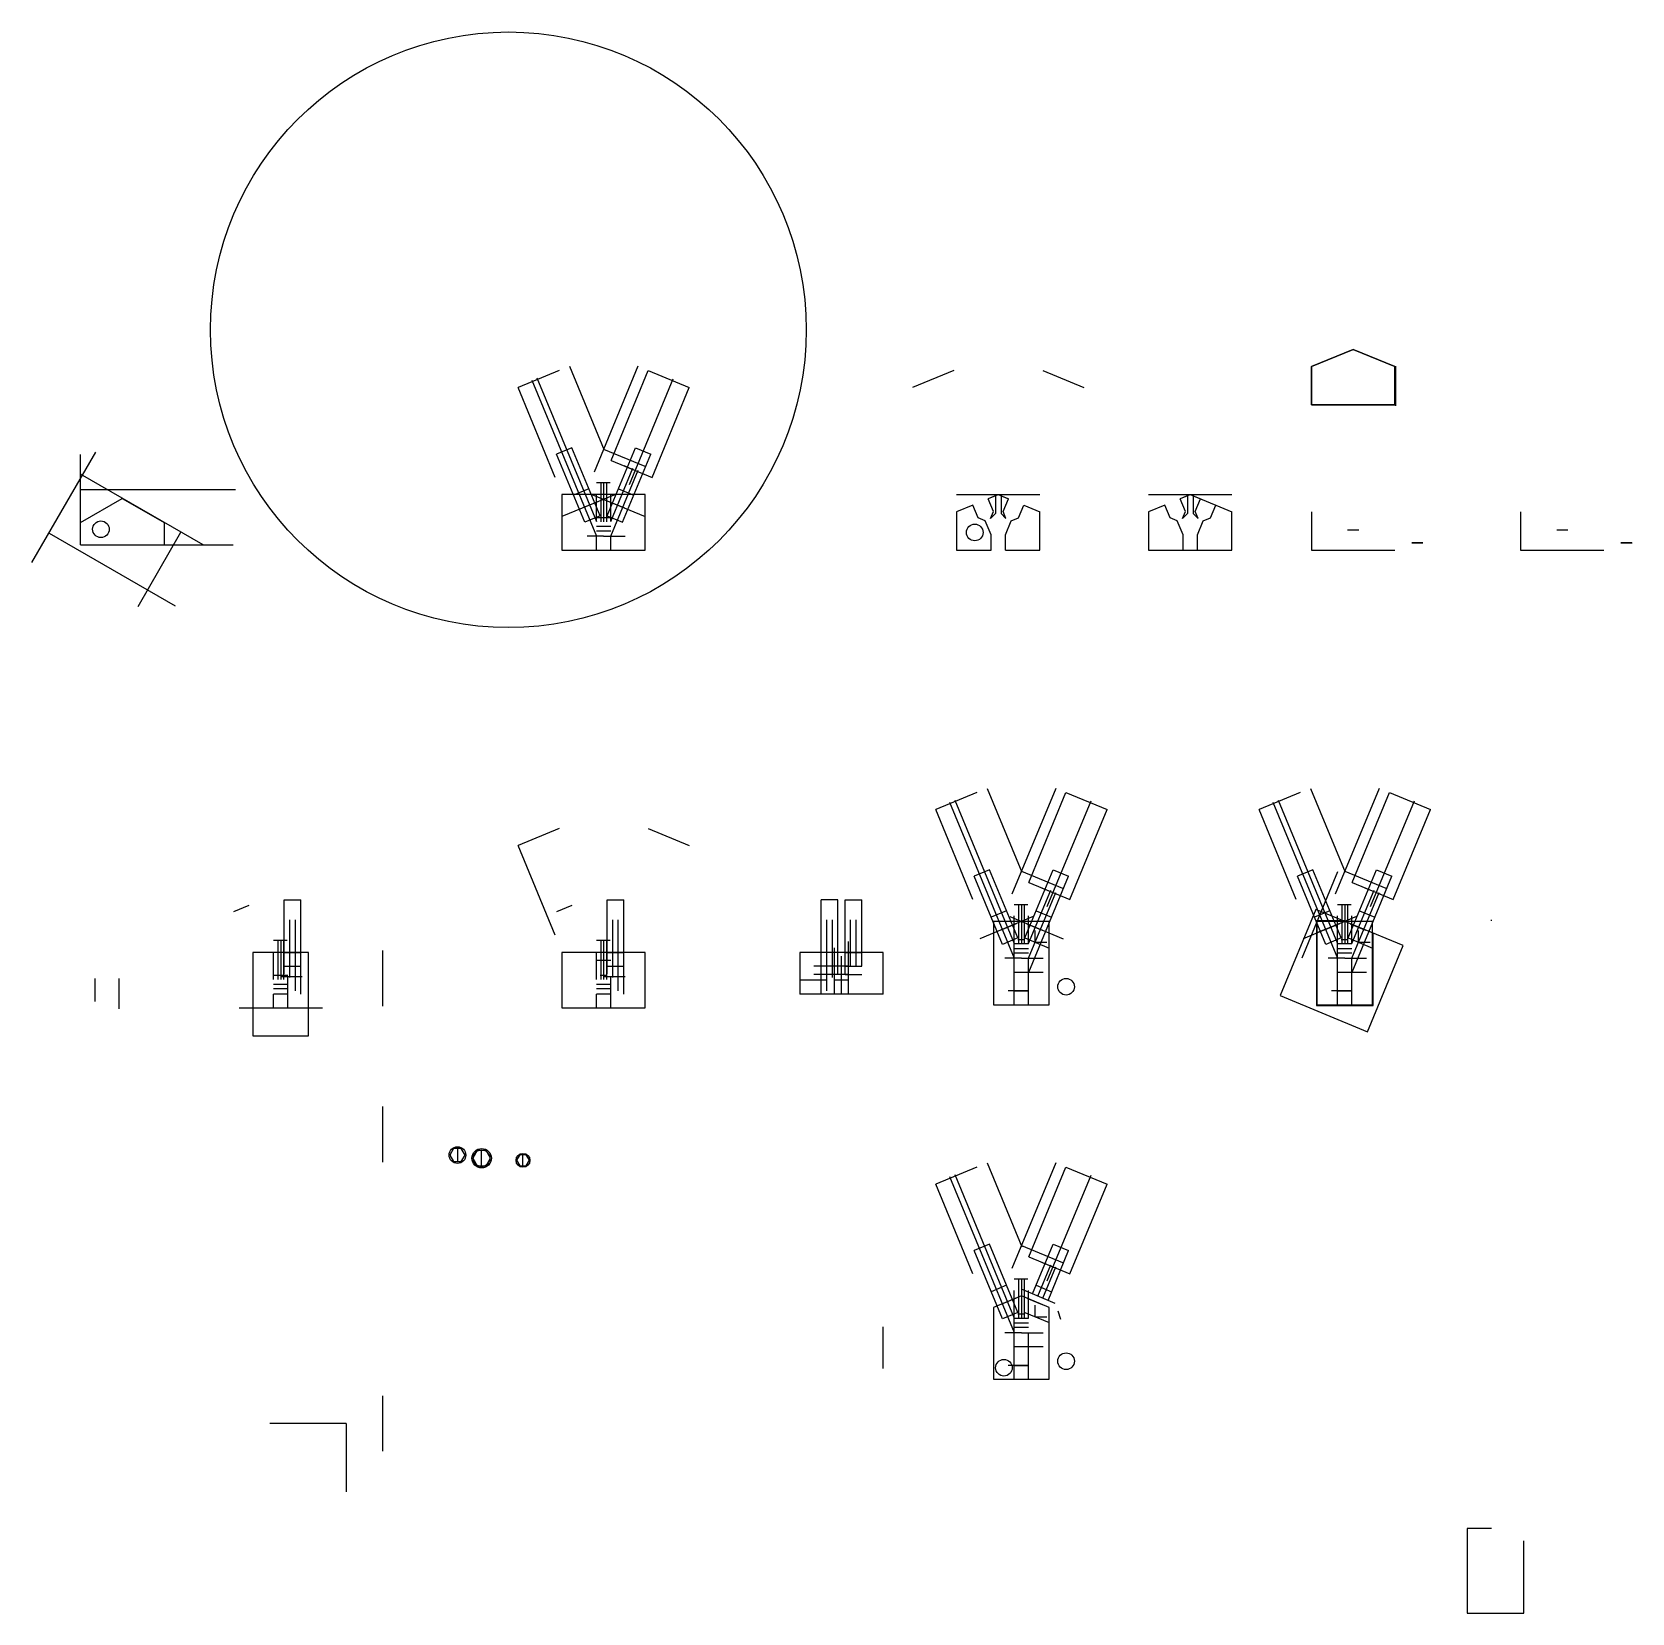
# Model space of a CAD drawing. Header units: inches. Extents: x -313 to 1965, y -639 to 520.
# Drawn here: x 200 to 776, y -385 to 184 of the extents above; entities that cross this region are included whole.
import ezdxf

# ---------------------------------------------------------------- set-up
doc = ezdxf.new("R2010")
doc.units = ezdxf.units.IN
doc.header["$MEASUREMENT"] = 0
doc.layers.add('Blocks', color=1, linetype='Continuous')

msp = doc.modelspace()

# ---------------------------------------------------------------- linework, layer by layer
for p, q in [((379.54677, 58.62489), (402.80719, 2.46926)), ((381.39453, 59.39025), (402.80719, 7.69551)), ((408.00719, 7.69551), (415.96868, 26.91623)), ((408.00719, 2.46926), (417.81644, 26.15086)), ((546.44483, 17.01254), (546.44483, 10.56962)), ((548.44483, 17.01254), (548.44483, 10.56962)), ((615.56712, 17.01254), (615.56712, 10.56962)), ((617.56712, 17.01254), (617.56712, 10.56962)), ((544.84483, 2.91136), (542.77241, 7.91462)), ((546.44483, 10.56962), (544.66611, 8.79089)), ((548.44483, 10.56962), (550.22356, 8.79089)), ((550.04483, 2.91136), (552.11726, 7.91462)), ((613.96712, 2.91136), (611.8947, 7.91462)), ((615.56712, 10.56962), (613.7884, 8.79089)), ((617.56712, 10.56962), (619.34585, 8.79089)), ((619.16712, 2.91136), (621.23955, 7.91462)), ((529.91205, -93.33167), (553.17247, -149.4873)), ((531.75981, -92.5663), (553.17247, -144.26105)), ((646.3046, -93.33167), (669.56502, -149.4873)), ((648.15236, -92.5663), (669.56502, -144.26105)), ((558.37247, -144.26105), (566.33395, -125.04033)), ((558.37247, -149.4873), (568.18171, -125.8057)), ((674.76502, -144.26105), (682.72651, -125.04033)), ((674.76502, -149.4873), (684.57427, -125.8057)), ((292.43269, -156.4777), (292.43269, -135.67334)), ((294.43269, -161.30612), (294.43269, -135.67334)), ((408.68752, -156.4777), (408.68752, -135.67334)), ((410.68752, -161.30612), (410.68752, -135.67334)), ((485.73198, -161.30612), (485.73198, -135.67334)), ((487.73198, -156.4777), (487.73198, -135.67334)), ((494.29264, -152.40678), (494.29264, -135.67334)), ((496.29264, -152.40678), (496.29264, -135.67334)), ((506.01231, -147.40678), (476.01231, -147.40678)), ((476.01231, -147.40678), (476.01231, -162.40678)), ((506.01231, -162.40678), (506.01231, -147.40678)), ((485.73198, -157.40678), (476.01231, -157.40678)), ((493.51231, -157.40678), (488.51231, -157.40678)), ((506.01231, -162.40678), (476.01231, -162.40678)), ((361.48443, -224.2666), (361.48443, -218.7666)), ((529.91205, -228.14884), (553.17247, -284.30447)), ((531.75981, -227.38347), (553.17247, -279.07821)), ((561.65588, -271.15136), (566.33395, -259.85749)), ((563.50364, -271.91673), (568.18171, -260.62286)), ((562.57976, -271.53404), (562.57976, -271.53404, 20)), ((506.01231, -297.22395), (506.01231, -282.22395)), ((312.74611, -316.99963, -15), (312.74611, -316.99963)), ((312.74611, -316.99963, -7.5), (312.74611, -341.5607, -7.5))]:
    msp.add_line(p, q)
at = {"extrusion": (0, -1, 2.22045e-16)}
for p, q in [((616.56712, 17.42675), (616.56712, 17.42675, 20)), ((616.56712, 17.42675, 10), (631.56712, 11.21355, 10)), ((601.56712, -2.57325, 10), (631.56712, -2.57325, 10)), ((325.7922, -212.90506, -4.72695), (325.7922, -212.90506, -20))]:
    msp.add_line(p, q, dxfattribs=at)
for points in [[(675.21087, 69.6876), (690.21087, 63.4744), (690.21087, 49.6876), (660.21087, 49.6876), (660.21087, 63.4744)], [(690.21087, 49.6876), (690.21087, 63.4744), (675.21087, 69.6876), (660.21087, 63.4744), (660.21087, 49.6876)], [(390.40719, -2.57325), (420.40719, -2.57325), (420.40719, 17.42675), (390.40719, 17.42675)], [(661.78173, -131.97757), (648.9453, -162.96746), (680.31848, -175.96266), (693.15492, -144.97277)], [(565.77247, -166.27847), (565.77247, -136.27847), (545.77247, -136.27847), (545.77247, -166.27847)], [(682.16502, -166.27847), (682.16502, -136.27847), (662.16502, -136.27847), (662.16502, -166.27847)], [(299.15236, -177.39729), (299.15236, -147.39729), (279.15236, -147.39729), (279.15236, -177.39729)], [(390.40719, -167.40678), (420.40719, -167.40678), (420.40719, -147.40678), (390.40719, -147.40678)], [(364.65986, -221.5166), (363.07214, -218.7666), (359.89672, -218.7666), (358.309, -221.5166), (359.89672, -224.2666), (363.07214, -224.2666)], [(378.67288, -222.2666), (377.51818, -220.2666), (375.20878, -220.2666), (374.05408, -222.2666), (375.20878, -224.2666), (377.51818, -224.2666)], [(555.77247, -271.09564), (545.77247, -275.23777), (545.77247, -301.09564), (565.77247, -301.09564), (565.77247, -275.23777)]]:
    msp.add_lwpolyline(points, close=True)
for points in [[(393.0572, 63.59977), (405.56073, 33.4136)], [(417.75718, 63.59977), (401.99037, 25.53531)], [(690.51087, 49.3876), (690.51087, 63.67485)], [(389.36169, 62.06904), (374.57961, 55.9461)], [(408.05878, 29.73326), (408.05878, 29.73326), (421.4527, 62.06904)], [(430.34374, 59.00757), (414.57692, 20.94311)], [(421.4527, 62.06904), (436.23477, 55.9461)], [(531.39933, 62.06904), (516.61725, 55.9461)], [(563.49034, 62.06904), (578.27242, 55.9461)], [(387.97353, 23.61032), (374.57961, 55.9461)], [(422.84085, 23.61032), (436.23477, 55.9461)], [(199.64052, -7.069), (222.58284, 32.66825)], [(217.15452, 19.26613), (217.15452, 31.82585)], [(393.95743, 34.28699), (388.41415, 31.99089)], [(398.58359, 7.4397), (388.41415, 31.99089)], [(404.12686, 9.7358), (393.95743, 34.28699)], [(405.40719, 33.78426), (420.18927, 27.66133)], [(406.68752, 9.7358), (416.85696, 34.28699)], [(408.05878, 29.73326), (422.84085, 23.61032)], [(412.2308, 7.4397), (422.40024, 31.99089)], [(416.85696, 34.28699), (422.40024, 31.99089)], [(261.20708, -0.73387), (217.15452, 24.69988)], [(412.67818, 27.81984), (418.22146, 25.52374)], [(217.15452, -0.73387), (217.15452, 19.26613), (272.93594, 19.26613)], [(409.62884, 17.42675), (390.40719, 9.46488)], [(400.08036, 19.50492), (394.53708, 17.20882)], [(401.18555, 17.42675), (420.40719, 9.46488)], [(402.80719, 7.69551), (402.80719, 17.67043)], [(402.82317, 21.80214), (407.70687, 21.80214)], [(404.40719, 21.80214), (404.40719, 7.63671)], [(405.40719, 21.80214), (405.40719, 7.63671)], [(406.40719, 21.80214), (406.40719, 7.63671)], [(408.00719, 7.69551), (408.00719, 17.67043)], [(410.73403, 19.50492), (416.27731, 17.20882)], [(532.44483, 17.42675), (562.44483, 17.42675)], [(545.34796, 16.5582), (547.44483, 17.42675), (550.23774, 16.26989)], [(601.56712, 17.42675), (631.56712, 17.42675)], [(614.47025, 16.5582), (616.56712, 17.42675), (619.36003, 16.26989)], [(217.15452, -0.73387), (217.15452, 7.37938), (232.15452, 16.03963), (247.15452, 7.37938), (247.15452, -0.73387)], [(403.49378, 14.88552), (397.9505, 12.58942)], [(407.32061, 14.88552), (412.86389, 12.58942)], [(538.24587, 13.61641), (532.44483, 11.21355)], [(540.15929, 8.99702), (538.24587, 13.61641)], [(546.44483, 17.01254), (543.78915, 15.91251)], [(545.53142, 16.63419), (543.78915, 15.91251)], [(545.70257, 11.29312), (543.78915, 15.91251)], [(548.44483, 17.01254), (551.10052, 15.91251)], [(549.1871, 11.29312), (551.10052, 15.91251)], [(549.35825, 16.63419), (550.63858, 16.10386)], [(554.73038, 8.99702), (556.6438, 13.61641)], [(556.6438, 13.61641), (562.44483, 11.21355)], [(607.36816, 13.61641), (601.56712, 11.21355)], [(609.28158, 8.99702), (607.36816, 13.61641)], [(615.56712, 17.01254), (612.91144, 15.91251)], [(614.65371, 16.63419), (612.91144, 15.91251)], [(614.82485, 11.29312), (612.91144, 15.91251)], [(617.56712, 17.01254), (620.22281, 15.91251)], [(618.30939, 11.29312), (620.22281, 15.91251)], [(618.48054, 16.63419), (619.76087, 16.10386)], [(623.85267, 8.99702), (625.76609, 13.61641)], [(625.76609, 13.61641), (631.56712, 11.21355)], [(404.12686, 9.7358), (398.58359, 7.4397)], [(402.80719, 9.18917), (408.00719, 9.18917)], [(402.80719, 5.98917), (408.00719, 5.98917)], [(404.12686, 9.18917), (406.68752, 9.18917)], [(406.68752, 9.7358), (412.2308, 7.4397)], [(532.44483, 11.21355), (532.44483, -2.57325), (544.84483, -2.57325)], [(542.77241, 7.91462), (540.15929, 8.99702)], [(544.66611, 8.79089), (545.70257, 11.29312)], [(550.22356, 8.79089), (549.1871, 11.29312)], [(550.04483, -2.57325), (562.44483, -2.57325), (562.44483, 11.21355)], [(552.11726, 7.91462), (554.73038, 8.99702)], [(601.56712, 11.21355), (601.56712, -2.57325), (613.96712, -2.57325)], [(611.8947, 7.91462), (609.28158, 8.99702)], [(613.7884, 8.79089), (614.82485, 11.29312)], [(619.34585, 8.79089), (618.30939, 11.29312)], [(619.16712, -2.57325), (631.56712, -2.57325), (631.56712, 11.21355)], [(621.23955, 7.91462), (623.85267, 8.99702)], [(660.21087, 11.21355), (660.21087, -2.57325)], [(735.44881, 11.21355), (735.44881, -2.57325)], [(205.76221, 3.53408), (251.17508, -22.68505)], [(237.8513, -22.84752), (253.26573, 3.85106)], [(405.40719, 2.42675), (399.42305, 2.42675)], [(402.80719, 4.38917), (408.00719, 4.38917)], [(402.80719, -2.57325), (402.80719, 2.46926)], [(405.40719, 2.42675), (413.18866, 2.42675)], [(408.00719, -2.57325), (408.00719, 2.46926)], [(544.84483, -2.57325), (544.84483, 2.91136)], [(550.04483, -2.57325), (550.04483, 2.91136)], [(613.96712, -2.57325), (613.96712, 2.91136)], [(619.16712, -2.57325), (619.16712, 2.91136)], [(217.15452, -0.73387), (247.15452, -0.73387)], [(247.15452, -0.73387), (272.01384, -0.73387)], [(390.40719, -2.57325), (420.40719, -2.57325)], [(402.9204, -2.57325), (413.18866, -2.57325)], [(405.40719, -2.57325), (413.18866, -2.57325)], [(532.44483, -2.57325), (544.84483, -2.57325)], [(532.44483, -2.57325), (544.84483, -2.57325)], [(550.04483, -2.57325), (555.22631, -2.57325)], [(550.04483, -2.57325), (555.22631, -2.57325)], [(550.04483, -2.57325), (562.44483, -2.57325)], [(550.04483, -2.57325), (562.44483, -2.57325)], [(601.56712, -2.57325), (613.96712, -2.57325)], [(601.56712, -2.57325), (613.96712, -2.57325)], [(619.16712, -2.57325), (624.34859, -2.57325)], [(619.16712, -2.57325), (624.34859, -2.57325)], [(619.16712, -2.57325), (631.56712, -2.57325)], [(619.16712, -2.57325), (631.56712, -2.57325)], [(660.21087, -2.57325), (690.21087, -2.57325)], [(660.21087, -2.57325), (690.21087, -2.57325)], [(735.44881, -2.57325), (765.44881, -2.57325)], [(735.44881, -2.57325), (765.44881, -2.57325)], [(539.72696, -89.88752), (524.94489, -96.01045)], [(543.42248, -88.35678), (555.926, -118.54296)], [(568.12246, -88.35678), (552.35564, -126.42125)], [(558.42406, -122.2233), (558.42406, -122.2233), (571.81798, -89.88752)], [(571.81798, -89.88752), (586.60005, -96.01045)], [(656.11952, -89.88752), (641.33744, -96.01045)], [(659.81504, -88.35678), (672.31856, -118.54296)], [(684.51501, -88.35678), (668.7482, -126.42125)], [(674.81661, -122.2233), (674.81661, -122.2233), (688.21053, -89.88752)], [(688.21053, -89.88752), (702.99261, -96.01045)], [(538.33881, -128.34624), (524.94489, -96.01045)], [(580.70902, -92.94899), (564.9422, -131.01345)], [(573.20613, -128.34624), (586.60005, -96.01045)], [(654.73136, -128.34624), (641.33744, -96.01045)], [(697.10157, -92.94899), (681.33475, -131.01345)], [(689.59868, -128.34624), (702.99261, -96.01045)], [(389.36169, -102.76449), (374.57961, -108.88743)], [(421.4527, -102.76449), (436.23477, -108.88743)], [(387.97353, -141.22321), (374.57961, -108.88743)], [(544.3227, -117.66956), (538.77943, -119.96566)], [(548.94886, -144.51686), (538.77943, -119.96566)], [(554.49214, -142.22076), (544.3227, -117.66956)], [(555.77247, -118.1723), (570.55454, -124.29523)], [(557.0528, -142.22076), (567.22224, -117.66956)], [(558.44858, -154.52981), (572.76552, -119.96566)], [(567.22224, -117.66956), (572.76552, -119.96566)], [(660.71526, -117.66956), (655.17198, -119.96566)], [(665.34142, -144.51686), (655.17198, -119.96566)], [(669.54678, -118.45734), (656.71034, -149.44724)], [(670.88469, -142.22076), (660.71526, -117.66956)], [(672.16502, -118.1723), (686.9471, -124.29523)], [(673.44535, -142.22076), (683.61479, -117.66956)], [(674.84113, -154.52981), (689.15807, -119.96566)], [(683.61479, -117.66956), (689.15807, -119.96566)], [(558.42406, -122.2233), (573.20613, -128.34624)], [(563.04346, -124.13672), (568.58673, -126.43282)], [(674.81661, -122.2233), (689.59868, -128.34624)], [(679.43601, -124.13672), (684.97929, -126.43282)], [(277.70259, -130.54653), (272.15931, -132.84264)], [(290.43269, -155.09773), (290.43269, -128.52371)], [(290.43269, -128.52371), (296.43269, -128.52371)], [(296.43269, -162.40678), (296.43269, -128.52371)], [(393.95743, -130.54653), (388.41415, -132.84264)], [(406.68752, -155.09773), (406.68752, -128.52371)], [(406.68752, -128.52371), (412.68752, -128.52371)], [(412.68752, -162.40678), (412.68752, -128.52371)], [(483.73198, -162.40678), (483.73198, -128.52371)], [(489.73198, -128.52371), (483.73198, -128.52371)], [(489.73198, -155.09773), (489.73198, -128.52371)], [(492.29264, -155.09773), (492.29264, -128.52371)], [(492.29264, -128.52371), (498.29264, -128.52371)], [(498.29264, -152.40678), (498.29264, -128.52371)], [(550.44564, -132.45163), (544.90236, -134.74774)], [(553.18845, -130.15442), (558.07215, -130.15442)], [(554.77247, -130.15442), (554.77247, -144.31985)], [(555.77247, -130.15442), (555.77247, -144.31985)], [(556.77247, -130.15442), (556.77247, -144.31985)], [(561.09931, -132.45163), (566.64258, -134.74774)], [(666.83819, -132.45163), (661.29491, -134.74774)], [(669.581, -130.15442), (674.4647, -130.15442)], [(671.16502, -130.15442), (671.16502, -144.31985)], [(672.16502, -130.15442), (672.16502, -144.31985)], [(673.16502, -130.15442), (673.16502, -144.31985)], [(677.49186, -132.45163), (683.03514, -134.74774)], [(559.99411, -134.52981), (540.77247, -142.49167)], [(553.85905, -137.07103), (548.31578, -139.36713)], [(551.55083, -134.52981), (570.77247, -142.49167)], [(553.17247, -144.26105), (553.17247, -134.28612)], [(553.17247, -166.27847), (553.17247, -134.52981)], [(557.68589, -137.07103), (563.22917, -139.36713)], [(558.37247, -144.26105), (558.37247, -134.28612)], [(676.38667, -134.52981), (657.16502, -142.49167)], [(672.16502, -136.07847), (661.96502, -136.07847), (661.96502, -166.47847), (682.36502, -166.47847), (682.36502, -140.4206)], [(672.16502, -136.27847), (662.16502, -140.4206), (662.16502, -166.27847), (682.16502, -166.27847), (682.16502, -140.4206)], [(672.16502, -136.27847), (662.16502, -136.27847), (662.16502, -166.27847), (682.16502, -166.27847), (682.16502, -140.4206)], [(670.25161, -137.07103), (664.70833, -139.36713)], [(669.56502, -144.26105), (669.56502, -134.28612)], [(669.56502, -166.27847), (669.56502, -134.52981)], [(674.07844, -137.07103), (679.62172, -139.36713)], [(674.76502, -144.26105), (674.76502, -134.28612)], [(724.9616, -136.07847), (724.9616, -135.65614)], [(286.56834, -143.03139), (291.45204, -143.03139)], [(288.15236, -143.03139), (288.15236, -157.19682)], [(289.15236, -143.03139), (289.15236, -157.19682)], [(290.15236, -143.03139), (290.15236, -157.19682)], [(290.43269, -155.09773), (290.43269, -140.46209)], [(402.82317, -143.03139), (407.70687, -143.03139)], [(404.40719, -143.03139), (404.40719, -157.19682)], [(405.40719, -143.03139), (405.40719, -157.19682)], [(406.40719, -143.03139), (406.40719, -157.19682)], [(406.68752, -155.09773), (406.68752, -140.46209)], [(489.73198, -155.09773), (489.73198, -140.46209)], [(492.29264, -155.09773), (492.29264, -140.46209)], [(493.51231, -162.40678), (493.51231, -143.52683)], [(554.49214, -142.22076), (548.94886, -144.51686)], [(554.49214, -142.76739), (557.0528, -142.76739)], [(557.0528, -142.22076), (565.77247, -145.83257)], [(560.74832, -143.75149), (560.74832, -139.57425)], [(560.74832, -143.75149), (564.86915, -143.75149)], [(670.88469, -142.22076), (665.34142, -144.51686)], [(670.88469, -142.76739), (673.44535, -142.76739)], [(673.44535, -142.22076), (682.16502, -145.83257)], [(677.14087, -143.75149), (677.14087, -139.57425)], [(677.14087, -143.75149), (681.2617, -143.75149)], [(286.55236, -157.13802), (286.55236, -147.1631)], [(290.43269, -147.40678), (296.43269, -147.40678)], [(325.7922, -146.75095), (325.7922, -166.75095)], [(402.80719, -157.13802), (402.80719, -147.1631)], [(406.68752, -147.40678), (412.68752, -147.40678)], [(488.51231, -162.40678), (488.51231, -145.82307)], [(491.01231, -162.40678), (491.01231, -148.77467)], [(492.29264, -147.40678), (498.29264, -147.40678)], [(555.77247, -149.52981), (549.78833, -149.52981)], [(553.17247, -144.26105), (558.37247, -144.26105)], [(553.17247, -145.96739), (558.37247, -145.96739)], [(553.17247, -147.56739), (558.37247, -147.56739)], [(555.77247, -149.52981), (563.55394, -149.52981)], [(558.37247, -166.27847), (558.37247, -149.4873)], [(672.16502, -149.52981), (666.18089, -149.52981)], [(669.56502, -144.26105), (674.76502, -144.26105)], [(669.56502, -145.96739), (674.76502, -145.96739)], [(669.56502, -147.56739), (674.76502, -147.56739)], [(672.16502, -149.52981), (679.9465, -149.52981)], [(674.76502, -166.27847), (674.76502, -149.4873)], [(290.43269, -152.40678), (296.43269, -152.40678)], [(402.80719, -150.22087), (408.00719, -150.22087)], [(406.68752, -152.40678), (412.68752, -152.40678)], [(493.51231, -152.40678), (481.02566, -152.40678)], [(493.51231, -155.40678), (481.02566, -155.40678)], [(492.29264, -152.40678), (498.29264, -152.40678)], [(492.29264, -155.40678), (498.29264, -155.40678)], [(553.28567, -154.52981), (563.55394, -154.52981)], [(555.77247, -154.52981), (563.55394, -154.52981)], [(669.67823, -154.52981), (679.9465, -154.52981)], [(672.16502, -154.52981), (679.9465, -154.52981)], [(286.55236, -155.64436), (291.75236, -155.64436)], [(286.55236, -158.84436), (291.75236, -158.84436)], [(286.55236, -160.44436), (291.75236, -160.44436)], [(287.87203, -155.64436), (290.43269, -155.64436)], [(289.15236, -156.06132), (296.93383, -156.06132)], [(291.75236, -167.40678), (291.75236, -156.06132)], [(402.80719, -158.84436), (408.00719, -158.84436)], [(402.80719, -160.44436), (408.00719, -160.44436)], [(404.12686, -155.64436), (406.68752, -155.64436)], [(405.40719, -156.06132), (413.18866, -156.06132)], [(408.00719, -167.40678), (408.00719, -156.06132)], [(286.55236, -167.40678), (286.55236, -162.40678)], [(291.75236, -162.40678), (286.55236, -162.40678)], [(402.80719, -167.40678), (402.80719, -162.40678)], [(408.00719, -162.40678), (402.80719, -162.40678)], [(491.01231, -162.40678), (485.02817, -162.40678)], [(558.37247, -166.27847), (558.37247, -161.27847), (551.01199, -161.27847)], [(553.17247, -161.27847), (558.37247, -161.27847)], [(674.76502, -166.27847), (674.76502, -161.27847), (667.40454, -161.27847)], [(669.56502, -161.27847), (674.76502, -161.27847)], [(274.15236, -167.40678), (304.15236, -167.40678)], [(286.66556, -167.40678), (296.93383, -167.40678)], [(289.15236, -167.40678), (296.93383, -167.40678)], [(390.40719, -167.40678), (420.40719, -167.40678)], [(402.9204, -167.40678), (413.18866, -167.40678)], [(405.40719, -167.40678), (413.18866, -167.40678)], [(325.7922, -202.90506), (325.7922, -222.90506)], [(376.36348, -224.2666), (376.36348, -220.2666)], [(543.42248, -223.17395), (555.926, -253.36012)], [(568.12246, -223.17395), (552.35564, -261.23841)], [(539.72696, -224.70468), (524.94489, -230.82762)], [(558.42406, -257.04047), (558.42406, -257.04047), (571.81798, -224.70468)], [(580.70902, -227.76615), (564.9422, -265.83061)], [(571.81798, -224.70468), (586.60005, -230.82762)], [(538.33881, -263.1634), (524.94489, -230.82762)], [(573.20613, -263.1634), (586.60005, -230.82762)], [(544.3227, -252.48673), (538.77943, -254.78283)], [(554.49214, -277.03793), (544.3227, -252.48673)], [(555.77247, -252.98946), (570.55454, -259.1124)], [(559.80812, -270.38599), (567.22224, -252.48673)], [(567.22224, -252.48673), (572.76552, -254.78283)], [(548.94886, -279.33403), (538.77943, -254.78283)], [(558.42406, -257.04047), (573.20613, -263.1634)], [(563.04346, -258.95389), (568.58673, -261.24999)], [(565.3514, -272.68209), (572.76552, -254.78283)], [(550.44564, -267.2688), (544.90236, -269.5649)], [(553.17247, -279.07821), (553.17247, -269.10329)], [(553.17247, -301.09564), (553.17247, -269.34697)], [(553.18845, -264.97159), (558.07215, -264.97159)], [(554.77247, -264.97159), (554.77247, -279.13702)], [(555.77247, -264.97159), (555.77247, -279.13702)], [(556.77247, -264.97159), (556.77247, -279.13702)], [(558.37247, -279.07821), (558.37247, -269.10329)], [(565.3514, -272.68209), (559.80812, -270.38599)], [(561.09931, -267.2688), (566.64258, -269.5649)], [(553.85905, -271.8882), (548.31578, -274.1843)], [(557.68589, -271.8882), (563.22917, -274.1843)], [(560.74832, -278.56866), (560.74832, -274.39141)], [(554.49214, -277.03793), (548.94886, -279.33403)], [(553.17247, -279.07821), (558.37247, -279.07821)], [(553.17247, -280.78455), (558.37247, -280.78455)], [(554.49214, -277.58455), (557.0528, -277.58455)], [(557.0528, -277.03793), (565.77247, -280.64973)], [(560.74832, -278.56866), (564.86915, -278.56866)], [(570.02565, -279.52759), (568.96292, -276.54628)], [(555.77247, -284.34697), (549.78833, -284.34697)], [(553.17247, -282.38455), (558.37247, -282.38455)], [(555.77247, -284.34697), (563.55394, -284.34697)], [(558.37247, -301.09564), (558.37247, -284.30447)], [(553.28567, -289.34697), (563.55394, -289.34697)], [(555.77247, -289.34697), (563.55394, -289.34697)], [(558.37247, -301.09564), (558.37247, -296.09564), (551.01199, -296.09564)], [(553.17247, -296.09564), (558.37247, -296.09564)], [(325.7922, -306.99963), (325.7922, -326.99963)]]:
    msp.add_lwpolyline(points)
at = {"extrusion": (0.382683, 0.92388, -1.64114e-16), "elevation": 252.05024}
for points in [[(-566.92171, 0), (-572.92171, 0)], [(-569.92171, 0), (-569.92171, 11.6304)]]:
    msp.add_lwpolyline(points, dxfattribs=at)
at = {"extrusion": (0, -1, 2.22045e-16), "elevation": -4.73408}
for points in [[(673.21087, 10), (677.21087, 10)], [(748.44881, 10), (752.44881, 10)]]:
    msp.add_lwpolyline(points, dxfattribs=at)
at = {"extrusion": (0, -1, 2.22045e-16)}
for points in [[(698.31758, -3.11484), (700.31628, -1.96089), (700.31628, 0.34701), (698.31758, 1.50096), (696.31888, 0.34701), (696.31888, -1.96089)], [(773.55552, -3.11484), (775.55422, -1.96089), (775.55422, 0.34701), (773.55552, 1.50096), (771.55682, 0.34701), (771.55682, -1.96089)]]:
    msp.add_lwpolyline(points, close=True, dxfattribs=at)
for points in [[(696.31888, -0.80694), (700.31888, -0.80694)], [(771.55682, -0.80694), (775.55682, -0.80694)]]:
    msp.add_lwpolyline(points, dxfattribs=at)
for points, elevation in [([(222.28247, -156.75095), (222.28247, -165.08688)], -7), ([(230.89782, -156.75095), (230.89782, -167.75701)], -7), ([(567.97247, -273.76778), (555.77247, -268.71437)], -2), ([(312.74611, -316.99963), (285.21455, -316.99963)], -7.5)]:
    msp.add_lwpolyline(points, dxfattribs=dict(elevation=elevation))
at = {"color": 1}
msp.add_lwpolyline([(724.9616, -354.84186), (716.26404, -354.84186), (716.26404, -385.24186), (736.66404, -385.24186), (736.66404, -359.26684)], dxfattribs=at)
for centre, radius in [((371.11712, 76.72376), 107.22064), ((224.45493, 4.91164), 3), ((538.96337, 3.7736), 3), ((571.85156, -159.76639), 3), ((361.48443, -221.5166), 3.5), ((361.48443, -221.5166), 3), ((376.36348, -222.2666), 2.5), ((571.85156, -294.58355), 3), ((549.48504, -296.94309), 3)]:
    msp.add_circle(centre, radius)
at = {"layer": 'Blocks'}
msp.add_lwpolyline([(355.51978, -220.36043), (354.14857, -217.98543), (351.40616, -217.98543), (350.03495, -220.36043), (351.40616, -222.73543), (354.14857, -222.73543)], close=True, dxfattribs=at)
msp.add_lwpolyline([(352.77736, -217.98543), (352.77736, -222.73543)], dxfattribs=at)
msp.add_circle((352.77736, -220.36043), 3, dxfattribs=at)

doc.saveas('drawing.dxf')
